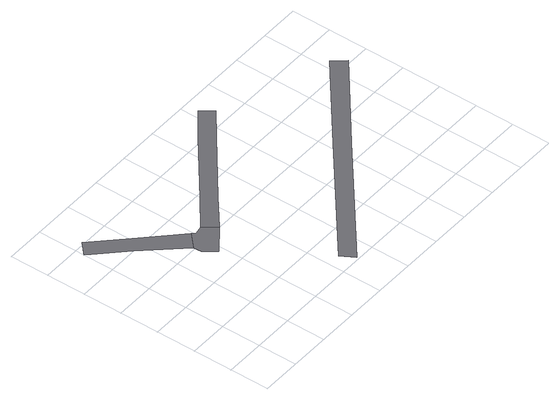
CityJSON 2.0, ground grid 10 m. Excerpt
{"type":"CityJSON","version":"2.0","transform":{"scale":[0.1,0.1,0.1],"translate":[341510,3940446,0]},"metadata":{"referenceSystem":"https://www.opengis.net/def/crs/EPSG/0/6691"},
"CityObjects":{
"road1":{"type":"Road","attributes":{"RoadStructureAttribute.sectionType":"1"},"geometry":[{"type":"MultiSurface","lod":"1","boundaries":[[[0,1,2,3,4,5,6,7]]]}]},
"road2":{"type":"Road","geometry":[{"type":"MultiSurface","lod":"1","boundaries":[[[8,9,10,11,12,0,7]]]}]},
"road3":{"type":"Road","attributes":{"RoadStructureAttribute.sectionType":"1"},"geometry":[{"type":"MultiSurface","lod":"1","boundaries":[[[13,14,15,16,17,18,19,11,10]]]}]},
"road4":{"type":"Road","attributes":{"RoadStructureAttribute.sectionType":"1"},"geometry":[{"type":"MultiSurface","lod":"1","boundaries":[[[20,21,22,23,24,25]]]}]}
},
"vertices":[
[197,338,0],[106,429,0],[30,507,0],[6,484,0],[1,479,0],[12,468,0],[77,402,0],[164,305,0],
[165,284,0],[188,254,0],[250,301,0],[225,333,0],[205,329,0],
[251,302,0],[325,362,0],[477,484,0],[543,536,0],[519,567,0],[452,515,0],[300,393,0],
[641,241,0],[847,408,0],[821,439,0],[616,272,0],[335,40,0],[355,5,0]
]}
